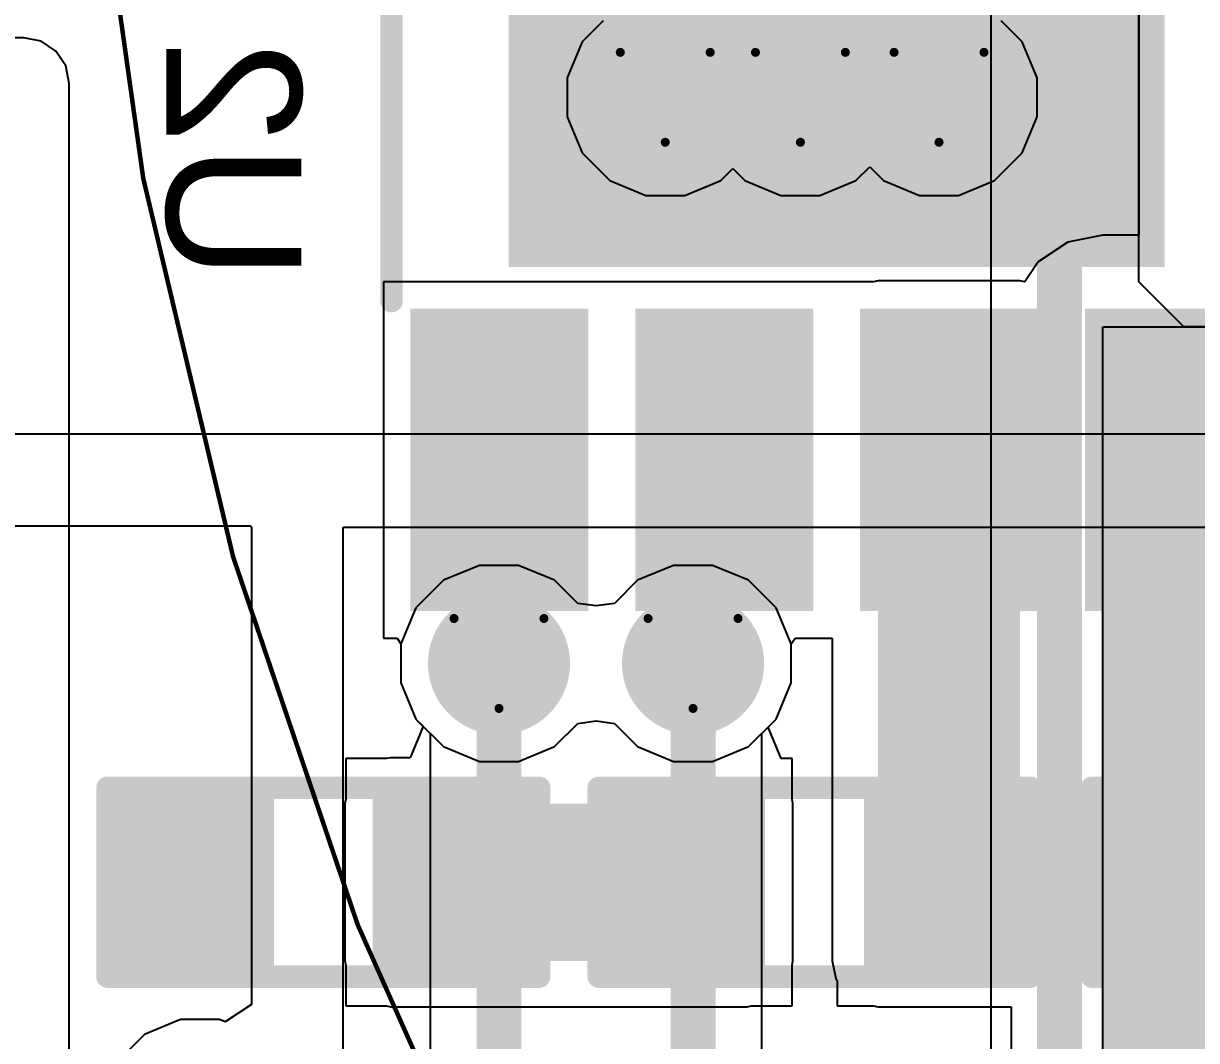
# Model space of a CAD drawing. Header units: inches. Extents: x -6 to 385, y -2 to 98.
# Drawn here: x 15.98 to 22.61, y 13.26 to 19.01 of the extents above; entities that cross this region are included whole.
import ezdxf

# ---------------------------------------------------------------- set-up
doc = ezdxf.new("R2010")
doc.units = ezdxf.units.IN
for name, color, linetype in [('Bottom Layer', 5, 'Continuous'), ('Bottom Overlay', 54, 'Continuous'), ('Bottom Paste', 16, 'Continuous'), ('Bottom Solder', 6, 'Continuous'), ('Dimensions', 6, 'Continuous'), ('Drill Drawing', 1, 'Continuous'), ('Layer 1', 16, 'Continuous'), ('Layer 2', 76, 'Continuous'), ('Top Layer', 1, 'Continuous'), ('Top Solder', 216, 'Continuous'), ('Via Holes', 16, 'Continuous')]:
    doc.layers.add(name, color=color, linetype=linetype)
doc.styles.add('Arial', font='', dxfattribs={"height": 0.2})
doc.styles.get('Arial').set_extended_font_data('Arial')

# ---------------------------------------------------------------- blocks, each defined once
blk = doc.blocks.new('R___0603_B_7')
at = {"layer": 'Bottom Layer'}
for points in [[(-1.143, -0.4445), (-1.143, 0.4445), (-0.381, 0.4445), (-0.381, -0.4445)], [(0.381, -0.4445), (0.381, 0.4445), (1.143, 0.4445), (1.143, -0.4445)]]:
    blk.add_hatch(color=5, dxfattribs=at).paths.add_polyline_path(points)
at = {"layer": 'Bottom Paste'}
for points in [[(-1.143, -0.4445), (-1.143, 0.4445), (-0.381, 0.4445), (-0.381, -0.4445)], [(0.381, -0.4445), (0.381, 0.4445), (1.143, 0.4445), (1.143, -0.4445)]]:
    blk.add_hatch(color=16, dxfattribs=at).paths.add_polyline_path(points)
at = {"layer": 'Bottom Solder'}
for points in [[(-1.2446, -0.5461), (-1.2446, 0.5461), (-0.2794, 0.5461), (-0.2794, -0.5461)], [(0.2794, -0.5461), (0.2794, 0.5461), (1.2446, 0.5461), (1.2446, -0.5461)]]:
    blk.add_hatch(color=6, dxfattribs=at).paths.add_polyline_path(points)
at = {"layer": 'Bottom Overlay'}
for points in [[(-1.2192, -0.5334, 0.127, 0.127, 0), (-1.2192, 0.5334, 0.127, 0.127, 0)], [(-1.2192, 0.5334, 0.127, 0.127, 0), (1.2192, 0.5334, 0.127, 0.127, 0)], [(1.2192, -0.5334, 0.127, 0.127, 0), (1.2192, 0.5334, 0.127, 0.127, 0)], [(-1.2192, -0.5334, 0.127, 0.127, 0), (1.2192, -0.5334, 0.127, 0.127, 0)]]:
    blk.add_lwpolyline(points, format="xyseb", dxfattribs=at)
for points in [[(-1.25095, 0.5334, 0.0635, 0.0635, 1), (-1.18745, 0.5334, 0.0635, 0.0635, 1)], [(-1.25095, 0.5334, 0.0635, 0.0635, 1), (-1.18745, 0.5334, 0.0635, 0.0635, 1)], [(1.18745, 0.5334, 0.0635, 0.0635, 1), (1.25095, 0.5334, 0.0635, 0.0635, 1)], [(1.18745, 0.5334, 0.0635, 0.0635, 1), (1.25095, 0.5334, 0.0635, 0.0635, 1)], [(-1.25095, -0.5334, 0.0635, 0.0635, 1), (-1.18745, -0.5334, 0.0635, 0.0635, 1)], [(-1.25095, -0.5334, 0.0635, 0.0635, 1), (-1.18745, -0.5334, 0.0635, 0.0635, 1)], [(1.18745, -0.5334, 0.0635, 0.0635, 1), (1.25095, -0.5334, 0.0635, 0.0635, 1)], [(1.18745, -0.5334, 0.0635, 0.0635, 1), (1.25095, -0.5334, 0.0635, 0.0635, 1)]]:
    blk.add_lwpolyline(points, format="xyseb", close=True, dxfattribs=at)
blk = doc.blocks.new('R___0603_B_8')
at = {"layer": 'Bottom Layer'}
for points in [[(-1.143, -0.4445), (-1.143, 0.4445), (-0.381, 0.4445), (-0.381, -0.4445)], [(0.381, -0.4445), (0.381, 0.4445), (1.143, 0.4445), (1.143, -0.4445)]]:
    blk.add_hatch(color=5, dxfattribs=at).paths.add_polyline_path(points)
at = {"layer": 'Bottom Paste'}
for points in [[(-1.143, -0.4445), (-1.143, 0.4445), (-0.381, 0.4445), (-0.381, -0.4445)], [(0.381, -0.4445), (0.381, 0.4445), (1.143, 0.4445), (1.143, -0.4445)]]:
    blk.add_hatch(color=16, dxfattribs=at).paths.add_polyline_path(points)
at = {"layer": 'Bottom Solder'}
for points in [[(-1.2446, -0.5461), (-1.2446, 0.5461), (-0.2794, 0.5461), (-0.2794, -0.5461)], [(0.2794, -0.5461), (0.2794, 0.5461), (1.2446, 0.5461), (1.2446, -0.5461)]]:
    blk.add_hatch(color=6, dxfattribs=at).paths.add_polyline_path(points)
at = {"layer": 'Bottom Overlay'}
for points in [[(-1.2192, -0.5334, 0.127, 0.127, 0), (-1.2192, 0.5334, 0.127, 0.127, 0)], [(-1.2192, 0.5334, 0.127, 0.127, 0), (1.2192, 0.5334, 0.127, 0.127, 0)], [(1.2192, -0.5334, 0.127, 0.127, 0), (1.2192, 0.5334, 0.127, 0.127, 0)], [(-1.2192, -0.5334, 0.127, 0.127, 0), (1.2192, -0.5334, 0.127, 0.127, 0)]]:
    blk.add_lwpolyline(points, format="xyseb", dxfattribs=at)
for points in [[(-1.251, 0.5334, 0.0635, 0.0635, 1), (-1.1874, 0.5334, 0.0635, 0.0635, 1)], [(-1.251, 0.5334, 0.0635, 0.0635, 1), (-1.1874, 0.5334, 0.0635, 0.0635, 1)], [(1.1874, 0.5334, 0.0635, 0.0635, 1), (1.251, 0.5334, 0.0635, 0.0635, 1)], [(1.1874, 0.5334, 0.0635, 0.0635, 1), (1.251, 0.5334, 0.0635, 0.0635, 1)], [(-1.251, -0.5334, 0.0635, 0.0635, 1), (-1.1874, -0.5334, 0.0635, 0.0635, 1)], [(-1.251, -0.5334, 0.0635, 0.0635, 1), (-1.1874, -0.5334, 0.0635, 0.0635, 1)], [(1.1874, -0.5334, 0.0635, 0.0635, 1), (1.251, -0.5334, 0.0635, 0.0635, 1)], [(1.1874, -0.5334, 0.0635, 0.0635, 1), (1.251, -0.5334, 0.0635, 0.0635, 1)]]:
    blk.add_lwpolyline(points, format="xyseb", close=True, dxfattribs=at)
blk = doc.blocks.new('8_SO_EP__B_13')
at = {"layer": 'Bottom Layer'}
for points in [[(-3.25, 1.504), (-3.25, 2.306), (-1.745, 2.306), (-1.745, 1.504)], [(1.745, 1.504), (1.745, 2.306), (3.25, 2.306), (3.25, 1.504)], [(-1.3065, -1.751), (-1.3065, 1.751), (1.3065, 1.751), (1.3065, -1.751)], [(-3.25, 0.234), (-3.25, 1.036), (-1.745, 1.036), (-1.745, 0.234)], [(1.745, 0.234), (1.745, 1.036), (3.25, 1.036), (3.25, 0.234)], [(-3.25, -1.036), (-3.25, -0.234), (-1.745, -0.234), (-1.745, -1.036)], [(1.745, -1.036), (1.745, -0.234), (3.25, -0.234), (3.25, -1.036)], [(-3.25, -2.306), (-3.25, -1.504), (-1.745, -1.504), (-1.745, -2.306)], [(1.745, -2.306), (1.745, -1.504), (3.25, -1.504), (3.25, -2.306)]]:
    blk.add_hatch(color=5, dxfattribs=at).paths.add_polyline_path(points)
at = {"layer": 'Bottom Paste'}
for points in [[(-3.25, 1.504), (-3.25, 2.306), (-1.745, 2.306), (-1.745, 1.504)], [(1.745, 1.504), (1.745, 2.306), (3.25, 2.306), (3.25, 1.504)], [(-1.3065, -1.751), (-1.3065, 1.751), (1.3065, 1.751), (1.3065, -1.751)], [(-3.25, 0.234), (-3.25, 1.036), (-1.745, 1.036), (-1.745, 0.234)], [(1.745, 0.234), (1.745, 1.036), (3.25, 1.036), (3.25, 0.234)], [(-3.25, -1.036), (-3.25, -0.234), (-1.745, -0.234), (-1.745, -1.036)], [(1.745, -1.036), (1.745, -0.234), (3.25, -0.234), (3.25, -1.036)], [(-3.25, -2.306), (-3.25, -1.504), (-1.745, -1.504), (-1.745, -2.306)], [(1.745, -2.306), (1.745, -1.504), (3.25, -1.504), (3.25, -2.306)]]:
    blk.add_hatch(color=16, dxfattribs=at).paths.add_polyline_path(points)
at = {"layer": 'Bottom Solder'}
for points in [[(-3.3516, 1.4024), (-3.3516, 2.4076), (-1.6434, 2.4076), (-1.6434, 1.4024)], [(1.6434, 1.4024), (1.6434, 2.4076), (3.3516, 2.4076), (3.3516, 1.4024)], [(-1.4081, -1.8526), (-1.4081, 1.8526), (1.4081, 1.8526), (1.4081, -1.8526)], [(-3.3516, 0.1324), (-3.3516, 1.1376), (-1.6434, 1.1376), (-1.6434, 0.1324)], [(1.6434, 0.1324), (1.6434, 1.1376), (3.3516, 1.1376), (3.3516, 0.1324)], [(-3.3516, -1.1376), (-3.3516, -0.1324), (-1.6434, -0.1324), (-1.6434, -1.1376)], [(1.6434, -1.1376), (1.6434, -0.1324), (3.3516, -0.1324), (3.3516, -1.1376)], [(-3.3516, -2.4076), (-3.3516, -1.4024), (-1.6434, -1.4024), (-1.6434, -2.4076)], [(1.6434, -2.4076), (1.6434, -1.4024), (3.3516, -1.4024), (3.3516, -2.4076)]]:
    blk.add_hatch(color=6, dxfattribs=at).paths.add_polyline_path(points)
at = {"layer": 'Bottom Overlay'}
for points in [[(1.5748, 2.5146, 0.127, 0.127, 0), (-1.6002, 2.5146, 0.127, 0.127, 0)], [(-3.5306, -1.8034, 0.127, 0.127, 0), (-3.5306, -2.0574, 0.127, 0.127, 0)], [(-3.5306, -1.8034, 0.127, 0.127, 0), (-3.4036, -1.9304, 0.127, 0.127, 0)], [(-3.4036, -1.9304, 0.127, 0.127, 0), (-3.5306, -2.0574, 0.127, 0.127, 0)], [(-1.905, -2.413, 0.127, 0.127, 0), (-1.905, -2.5146, 0.127, 0.127, 0)], [(2.032, -2.413, 0.127, 0.127, 0), (2.032, -2.5146, 0.127, 0.127, 0)], [(-1.905, -2.5146, 0.127, 0.127, 0), (2.032, -2.5146, 0.127, 0.127, 0)]]:
    blk.add_lwpolyline(points, format="xyseb", dxfattribs=at)
for points in [[(-1.632, 2.5146, 0.0635, 0.0635, 1), (-1.5684, 2.5146, 0.0635, 0.0635, 1)], [(1.5431, 2.5146, 0.0635, 0.0635, 1), (1.6065, 2.5146, 0.0635, 0.0635, 1)], [(-3.5623, -1.8034, 0.0635, 0.0635, 1), (-3.4989, -1.8034, 0.0635, 0.0635, 1)], [(-3.5623, -1.8034, 0.0635, 0.0635, 1), (-3.4989, -1.8034, 0.0635, 0.0635, 1)], [(-3.4354, -1.9304, 0.0635, 0.0635, 1), (-3.3719, -1.9304, 0.0635, 0.0635, 1)], [(-3.4354, -1.9304, 0.0635, 0.0635, 1), (-3.3719, -1.9304, 0.0635, 0.0635, 1)], [(-3.5623, -2.0574, 0.0635, 0.0635, 1), (-3.4988, -2.0574, 0.0635, 0.0635, 1)], [(-3.5623, -2.0574, 0.0635, 0.0635, 1), (-3.4988, -2.0574, 0.0635, 0.0635, 1)], [(-1.9367, -2.413, 0.0635, 0.0635, 1), (-1.8733, -2.413, 0.0635, 0.0635, 1)], [(2.0002, -2.413, 0.0635, 0.0635, 1), (2.0637, -2.413, 0.0635, 0.0635, 1)], [(-1.9367, -2.5146, 0.0635, 0.0635, 1), (-1.8733, -2.5146, 0.0635, 0.0635, 1)], [(-1.9367, -2.5146, 0.0635, 0.0635, 1), (-1.8733, -2.5146, 0.0635, 0.0635, 1)], [(2.0002, -2.5146, 0.0635, 0.0635, 1), (2.0637, -2.5146, 0.0635, 0.0635, 1)], [(2.0002, -2.5146, 0.0635, 0.0635, 1), (2.0637, -2.5146, 0.0635, 0.0635, 1)]]:
    blk.add_lwpolyline(points, format="xyseb", close=True, dxfattribs=at)
blk = doc.blocks.new('C___0603_B_99')
at = {"layer": 'Bottom Layer'}
for points in [[(-1.143, -0.4445), (-1.143, 0.4445), (-0.381, 0.4445), (-0.381, -0.4445)], [(0.381, -0.4445), (0.381, 0.4445), (1.143, 0.4445), (1.143, -0.4445)]]:
    blk.add_hatch(color=5, dxfattribs=at).paths.add_polyline_path(points)
at = {"layer": 'Bottom Paste'}
for points in [[(-1.143, -0.4445), (-1.143, 0.4445), (-0.381, 0.4445), (-0.381, -0.4445)], [(0.381, -0.4445), (0.381, 0.4445), (1.143, 0.4445), (1.143, -0.4445)]]:
    blk.add_hatch(color=16, dxfattribs=at).paths.add_polyline_path(points)
at = {"layer": 'Bottom Solder'}
for points in [[(-1.203, -0.5045), (-1.203, 0.5045), (-0.321, 0.5045), (-0.321, -0.5045)], [(0.321, -0.5045), (0.321, 0.5045), (1.203, 0.5045), (1.203, -0.5045)]]:
    blk.add_hatch(color=6, dxfattribs=at).paths.add_polyline_path(points)
at = {"layer": 'Bottom Overlay'}
for points in [[(-0.4572, 0.5334, 0.127, 0.127, 0), (-1.2446, 0.5334, 0.127, 0.127, 0)], [(-1.2446, 0.5334, 0.127, 0.127, 0), (-1.2446, -0.5334, 0.127, 0.127, 0)], [(1.2446, 0.5334, 0.127, 0.127, 0), (0.4572, 0.5334, 0.127, 0.127, 0)], [(1.2446, 0.5334, 0.127, 0.127, 0), (1.2446, -0.5334, 0.127, 0.127, 0)], [(-0.4572, -0.5334, 0.127, 0.127, 0), (-1.2446, -0.5334, 0.127, 0.127, 0)], [(1.2446, -0.5334, 0.127, 0.127, 0), (0.4572, -0.5334, 0.127, 0.127, 0)]]:
    blk.add_lwpolyline(points, format="xyseb", dxfattribs=at)
for points in [[(-1.2764, 0.5334, 0.0635, 0.0635, 1), (-1.2128, 0.5334, 0.0635, 0.0635, 1)], [(-1.2764, 0.5334, 0.0635, 0.0635, 1), (-1.2128, 0.5334, 0.0635, 0.0635, 1)], [(-0.4889, 0.5334, 0.0635, 0.0635, 1), (-0.4254, 0.5334, 0.0635, 0.0635, 1)], [(0.4254, 0.5334, 0.0635, 0.0635, 1), (0.4889, 0.5334, 0.0635, 0.0635, 1)], [(1.2128, 0.5334, 0.0635, 0.0635, 1), (1.2764, 0.5334, 0.0635, 0.0635, 1)], [(1.2128, 0.5334, 0.0635, 0.0635, 1), (1.2764, 0.5334, 0.0635, 0.0635, 1)], [(-1.2764, -0.5334, 0.0635, 0.0635, 1), (-1.2128, -0.5334, 0.0635, 0.0635, 1)], [(-1.2764, -0.5334, 0.0635, 0.0635, 1), (-1.2128, -0.5334, 0.0635, 0.0635, 1)], [(-0.4889, -0.5334, 0.0635, 0.0635, 1), (-0.4254, -0.5334, 0.0635, 0.0635, 1)], [(0.4254, -0.5334, 0.0635, 0.0635, 1), (0.4889, -0.5334, 0.0635, 0.0635, 1)], [(1.2128, -0.5334, 0.0635, 0.0635, 1), (1.2764, -0.5334, 0.0635, 0.0635, 1)], [(1.2128, -0.5334, 0.0635, 0.0635, 1), (1.2764, -0.5334, 0.0635, 0.0635, 1)]]:
    blk.add_lwpolyline(points, format="xyseb", close=True, dxfattribs=at)

msp = doc.modelspace()

# ---------------------------------------------------------------- hatches: boundary and pattern name
at = {"layer": 'Bottom Layer'}
h = msp.add_hatch(color=5, dxfattribs=at)
edge = h.paths.add_edge_path()
edge.add_arc((19.6057, 18.5912), 0.3, 0, 360)
h = msp.add_hatch(color=5, dxfattribs=at)
edge = h.paths.add_edge_path()
edge.add_arc((20.3692, 18.5912), 0.3, 0, 360)
h = msp.add_hatch(color=5, dxfattribs=at)
edge = h.paths.add_edge_path()
edge.add_arc((21.1524, 18.5912), 0.3, 0, 360)
for points in [[(20.808, 13.7125), (21.61, 13.7125), (21.61, 17.295), (20.808, 17.295)], [(22.078, 12.3939), (22.8674, 12.3939), (22.8674, 17.295), (22.078, 17.295)], [(18.055, 13.7125), (20.068, 13.7125), (20.068, 14.6015), (18.055, 14.6015)]]:
    msp.add_hatch(color=5, dxfattribs=at).paths.add_polyline_path(points)
h = msp.add_hatch(color=5, dxfattribs=at)
edge = h.paths.add_edge_path()
edge.add_arc((18.6665, 15.3929), 0.3, 0, 360)
h = msp.add_hatch(color=5, dxfattribs=at)
edge = h.paths.add_edge_path()
edge.add_arc((19.7627, 15.3929), 0.3, 0, 360)
at = {"layer": 'Bottom Solder'}
h = msp.add_hatch(color=6, dxfattribs=at)
edge = h.paths.add_edge_path()
edge.add_arc((19.6057, 18.5912), 0.4016, 0, 360)
h = msp.add_hatch(color=6, dxfattribs=at)
edge = h.paths.add_edge_path()
edge.add_arc((20.3692, 18.5912), 0.4016, 0, 360)
h = msp.add_hatch(color=6, dxfattribs=at)
edge = h.paths.add_edge_path()
edge.add_arc((21.1524, 18.5912), 0.4016, 0, 360)
h = msp.add_hatch(color=6, dxfattribs=at)
edge = h.paths.add_edge_path()
edge.add_arc((18.6665, 15.3929), 0.4016, 0, 360)
h = msp.add_hatch(color=6, dxfattribs=at)
edge = h.paths.add_edge_path()
edge.add_arc((19.7627, 15.3929), 0.4016, 0, 360)
at = {"layer": 'Layer 1'}
h = msp.add_hatch(color=16, dxfattribs=at)
edge = h.paths.add_edge_path()
edge.add_arc((19.6057, 18.5912), 0.3, 0, 360)
h = msp.add_hatch(color=16, dxfattribs=at)
edge = h.paths.add_edge_path()
edge.add_arc((20.3692, 18.5912), 0.3, 0, 360)
h = msp.add_hatch(color=16, dxfattribs=at)
edge = h.paths.add_edge_path()
edge.add_arc((21.1524, 18.5912), 0.3, 0, 360)
h = msp.add_hatch(color=16, dxfattribs=at)
edge = h.paths.add_edge_path()
edge.add_arc((18.6665, 15.3929), 0.3, 0, 360)
h = msp.add_hatch(color=16, dxfattribs=at)
edge = h.paths.add_edge_path()
edge.add_arc((19.7627, 15.3929), 0.3, 0, 360)
at = {"layer": 'Layer 2'}
h = msp.add_hatch(color=76, dxfattribs=at)
edge = h.paths.add_edge_path()
edge.add_arc((19.6057, 18.5912), 0.3, 0, 360)
h = msp.add_hatch(color=76, dxfattribs=at)
edge = h.paths.add_edge_path()
edge.add_arc((20.3692, 18.5912), 0.3, 0, 360)
h = msp.add_hatch(color=76, dxfattribs=at)
edge = h.paths.add_edge_path()
edge.add_arc((21.1524, 18.5912), 0.3, 0, 360)
h = msp.add_hatch(color=76, dxfattribs=at)
edge = h.paths.add_edge_path()
edge.add_arc((18.6665, 15.3929), 0.3, 0, 360)
h = msp.add_hatch(color=76, dxfattribs=at)
edge = h.paths.add_edge_path()
edge.add_arc((19.7627, 15.3929), 0.3, 0, 360)
at = {"layer": 'Top Layer'}
h = msp.add_hatch(color=1, dxfattribs=at)
edge = h.paths.add_edge_path()
edge.add_arc((19.6057, 18.5912), 0.3, 0, 360)
h = msp.add_hatch(color=1, dxfattribs=at)
edge = h.paths.add_edge_path()
edge.add_arc((20.3692, 18.5912), 0.3, 0, 360)
h = msp.add_hatch(color=1, dxfattribs=at)
edge = h.paths.add_edge_path()
edge.add_arc((21.1524, 18.5912), 0.3, 0, 360)
h = msp.add_hatch(color=1, dxfattribs=at)
edge = h.paths.add_edge_path()
edge.add_arc((18.6665, 15.3929), 0.3, 0, 360)
h = msp.add_hatch(color=1, dxfattribs=at)
edge = h.paths.add_edge_path()
edge.add_arc((19.7627, 15.3929), 0.3, 0, 360)
at = {"layer": 'Top Solder'}
h = msp.add_hatch(color=216, dxfattribs=at)
edge = h.paths.add_edge_path()
edge.add_arc((19.6057, 18.5912), 0.4016, 0, 360)
h = msp.add_hatch(color=216, dxfattribs=at)
edge = h.paths.add_edge_path()
edge.add_arc((20.3692, 18.5912), 0.4016, 0, 360)
h = msp.add_hatch(color=216, dxfattribs=at)
edge = h.paths.add_edge_path()
edge.add_arc((21.1524, 18.5912), 0.4016, 0, 360)
h = msp.add_hatch(color=216, dxfattribs=at)
edge = h.paths.add_edge_path()
edge.add_arc((18.6665, 15.3929), 0.4016, 0, 360)
h = msp.add_hatch(color=216, dxfattribs=at)
edge = h.paths.add_edge_path()
edge.add_arc((19.7627, 15.3929), 0.4016, 0, 360)
at = {"layer": 'Via Holes'}
h = msp.add_hatch(color=7, dxfattribs=at)
edge = h.paths.add_edge_path()
edge.add_arc((19.6057, 18.5912), 0.15, 0, 360)
h = msp.add_hatch(color=7, dxfattribs=at)
edge = h.paths.add_edge_path()
edge.add_arc((20.3692, 18.5912), 0.15, 0, 360)
h = msp.add_hatch(color=7, dxfattribs=at)
edge = h.paths.add_edge_path()
edge.add_arc((21.1524, 18.5912), 0.15, 0, 360)
h = msp.add_hatch(color=7, dxfattribs=at)
edge = h.paths.add_edge_path()
edge.add_arc((18.6665, 15.3929), 0.15, 0, 360)
h = msp.add_hatch(color=7, dxfattribs=at)
edge = h.paths.add_edge_path()
edge.add_arc((19.7627, 15.3929), 0.15, 0, 360)

# ---------------------------------------------------------------- linework, layer by layer
at = {"layer": 'Bottom Layer'}
for p, q in [((22.2803, 20.2541), (22.2803, 17.813)), ((15.9799, 18.928), (14.8402, 18.928)), ((16.079, 18.9083), (15.9799, 18.928)), ((16.163, 18.8521), (16.079, 18.9083)), ((16.2192, 18.7681), (16.163, 18.8521)), ((16.2389, 18.669), (16.2192, 18.7681)), ((16.2389, 9.664), (16.2389, 18.669)), ((21.8798, 17.7735), (21.7118, 17.6612)), ((22.078, 17.813), (21.8798, 17.7735)), ((22.2803, 17.813), (22.078, 17.813)), ((21.7118, 17.6612), (21.6368, 17.549)), ((20.783, 17.549), (18.014, 17.549)), ((18.014, 17.549), (18.014, 15.536)), ((20.808, 17.554), (20.783, 17.549)), ((21.61, 17.554), (20.808, 17.554)), ((21.635, 17.549), (21.61, 17.554)), ((21.6368, 17.549), (21.635, 17.549)), ((22.078, 12.3939), (22.078, 17.295)), ((22.078, 17.295), (22.7983, 17.295)), ((18.014, 15.536), (18.0905, 15.536)), ((18.0905, 15.536), (18.1125, 15.5031)), ((20.3167, 15.5031), (20.3387, 15.536)), ((20.3387, 15.536), (20.549, 15.536)), ((20.549, 15.536), (20.549, 13.7125)), ((18.1125, 15.5031), (18.1125, 15.2827)), ((20.3167, 15.2827), (20.3167, 15.5031)), ((18.1125, 15.2827), (18.1969, 15.0791)), ((20.2324, 15.0791), (20.3167, 15.2827)), ((18.1969, 15.0791), (18.2377, 15.0383)), ((20.1866, 15.0333), (20.2324, 15.0791)), ((18.2377, 15.0383), (18.164, 14.8605)), ((20.2603, 14.8555), (20.1866, 15.0333)), ((18.03, 14.8555), (17.801, 14.8555)), ((17.801, 14.8555), (17.801, 14.6265)), ((18.055, 14.8605), (18.03, 14.8555)), ((18.164, 14.8605), (18.055, 14.8605)), ((20.322, 14.8555), (20.2603, 14.8555)), ((20.322, 14.6265), (20.322, 14.8555)), ((17.801, 14.6265), (17.7961, 14.6015)), ((17.7961, 14.6015), (17.7961, 13.7125)), ((20.327, 14.6015), (20.322, 14.6265)), ((20.327, 13.7125), (20.327, 14.6015)), ((17.7961, 13.7125), (17.801, 13.6875)), ((17.801, 13.6875), (17.801, 13.4585)), ((20.322, 13.6875), (20.327, 13.7125)), ((20.322, 13.4585), (20.322, 13.6875)), ((20.549, 13.7125), (20.5687, 13.6134)), ((20.5687, 13.6134), (20.576, 13.6025)), ((20.576, 13.6025), (20.576, 13.4585)), ((17.801, 13.4585), (18.03, 13.4585)), ((18.03, 13.4585), (18.055, 13.4535)), ((18.055, 13.4535), (20.068, 13.4535)), ((20.068, 13.4535), (20.093, 13.4585)), ((20.093, 13.4585), (20.322, 13.4585)), ((20.576, 13.4585), (20.783, 13.4585)), ((20.783, 13.4585), (20.808, 13.4535)), ((20.808, 13.4535), (21.56, 13.4535)), ((21.56, 13.4535), (21.56, 13.1454))]:
    msp.add_line(p, q, dxfattribs=at)
for points in [[(18.669, 15.3929, 0.381, 0.381, 0), (18.669, 16.5425, 0.381, 0.381, 0)], [(19.8046, 16.4081, 0.381, 0.381, 0), (19.939, 16.5425, 0.381, 0.381, 0)], [(19.7538, 15.4348, 0.381, 0.381, 0), (19.7538, 16.4081, 0.381, 0.381, 0)], [(18.6665, 15.3929, 0.381, 0.381, 0), (18.669, 15.3929, 0.381, 0.381, 0)], [(19.7627, 15.3929, 0.381, 0.381, 0), (19.8046, 15.4348, 0.381, 0.381, 0)]]:
    msp.add_lwpolyline(points, format="xyseb", dxfattribs=at)
for points in [[(18.5737, 16.5425, 0.1905, 0.1905, 1), (18.7642, 16.5425, 0.1905, 0.1905, 1)], [(19.8438, 16.5425, 0.1905, 0.1905, 1), (20.0343, 16.5425, 0.1905, 0.1905, 1)], [(19.6586, 16.4081, 0.1905, 0.1905, 1), (19.8491, 16.4081, 0.1905, 0.1905, 1)], [(19.7094, 16.4081, 0.1905, 0.1905, 1), (19.8999, 16.4081, 0.1905, 0.1905, 1)], [(18.5713, 15.3929, 0.1905, 0.1905, 1), (18.7618, 15.3929, 0.1905, 0.1905, 1)], [(18.5737, 15.3929, 0.1905, 0.1905, 1), (18.7642, 15.3929, 0.1905, 0.1905, 1)], [(18.5737, 15.3929, 0.1905, 0.1905, 1), (18.7642, 15.3929, 0.1905, 0.1905, 1)], [(19.6586, 15.4348, 0.1905, 0.1905, 1), (19.8491, 15.4348, 0.1905, 0.1905, 1)], [(19.6675, 15.3929, 0.1905, 0.1905, 1), (19.858, 15.3929, 0.1905, 0.1905, 1)], [(19.7094, 15.4348, 0.1905, 0.1905, 1), (19.8999, 15.4348, 0.1905, 0.1905, 1)]]:
    msp.add_lwpolyline(points, format="xyseb", close=True, dxfattribs=at)
at = {"layer": 'Dimensions'}
msp.add_lwpolyline([(19.8395, 10, 0.0254, 0.0254, -0.287298), (19.8395, 35, 0.0254, 0.0254, 0)], format="xyseb", dxfattribs=at)
at = {"layer": 'Drill Drawing'}
for points in [[(19.3517, 18.8452, 0.0508, 0.0508, 0), (19.8597, 18.8452, 0.0508, 0.0508, 0)], [(19.3517, 18.8452, 0.0508, 0.0508, 0), (19.6057, 18.3372, 0.0508, 0.0508, 0)], [(19.6057, 18.3372, 0.0508, 0.0508, 0), (19.8597, 18.8452, 0.0508, 0.0508, 0)], [(20.1152, 18.8452, 0.0508, 0.0508, 0), (20.6232, 18.8452, 0.0508, 0.0508, 0)], [(20.1152, 18.8452, 0.0508, 0.0508, 0), (20.3692, 18.3372, 0.0508, 0.0508, 0)], [(20.3692, 18.3372, 0.0508, 0.0508, 0), (20.6232, 18.8452, 0.0508, 0.0508, 0)], [(20.8984, 18.8452, 0.0508, 0.0508, 0), (21.4064, 18.8452, 0.0508, 0.0508, 0)], [(20.8984, 18.8452, 0.0508, 0.0508, 0), (21.1524, 18.3372, 0.0508, 0.0508, 0)], [(21.1524, 18.3372, 0.0508, 0.0508, 0), (21.4064, 18.8452, 0.0508, 0.0508, 0)], [(18.4125, 15.6469, 0.0508, 0.0508, 0), (18.9205, 15.6469, 0.0508, 0.0508, 0)], [(18.4125, 15.6469, 0.0508, 0.0508, 0), (18.6665, 15.1389, 0.0508, 0.0508, 0)], [(18.6665, 15.1389, 0.0508, 0.0508, 0), (18.9205, 15.6469, 0.0508, 0.0508, 0)], [(19.5087, 15.6469, 0.0508, 0.0508, 0), (20.0167, 15.6469, 0.0508, 0.0508, 0)], [(19.5087, 15.6469, 0.0508, 0.0508, 0), (19.7627, 15.1389, 0.0508, 0.0508, 0)], [(19.7627, 15.1389, 0.0508, 0.0508, 0), (20.0167, 15.6469, 0.0508, 0.0508, 0)]]:
    msp.add_lwpolyline(points, format="xyseb", dxfattribs=at)
for points in [[(19.339, 18.8452, 0.0254, 0.0254, 1), (19.3644, 18.8452, 0.0254, 0.0254, 1)], [(19.339, 18.8452, 0.0254, 0.0254, 1), (19.3644, 18.8452, 0.0254, 0.0254, 1)], [(19.847, 18.8452, 0.0254, 0.0254, 1), (19.8724, 18.8452, 0.0254, 0.0254, 1)], [(19.847, 18.8452, 0.0254, 0.0254, 1), (19.8724, 18.8452, 0.0254, 0.0254, 1)], [(20.1025, 18.8452, 0.0254, 0.0254, 1), (20.1279, 18.8452, 0.0254, 0.0254, 1)], [(20.1025, 18.8452, 0.0254, 0.0254, 1), (20.1279, 18.8452, 0.0254, 0.0254, 1)], [(20.6105, 18.8452, 0.0254, 0.0254, 1), (20.6359, 18.8452, 0.0254, 0.0254, 1)], [(20.6105, 18.8452, 0.0254, 0.0254, 1), (20.6359, 18.8452, 0.0254, 0.0254, 1)], [(20.8857, 18.8452, 0.0254, 0.0254, 1), (20.9111, 18.8452, 0.0254, 0.0254, 1)], [(20.8857, 18.8452, 0.0254, 0.0254, 1), (20.9111, 18.8452, 0.0254, 0.0254, 1)], [(21.3937, 18.8452, 0.0254, 0.0254, 1), (21.4191, 18.8452, 0.0254, 0.0254, 1)], [(21.3937, 18.8452, 0.0254, 0.0254, 1), (21.4191, 18.8452, 0.0254, 0.0254, 1)], [(19.593, 18.3372, 0.0254, 0.0254, 1), (19.6184, 18.3372, 0.0254, 0.0254, 1)], [(19.593, 18.3372, 0.0254, 0.0254, 1), (19.6184, 18.3372, 0.0254, 0.0254, 1)], [(20.3565, 18.3372, 0.0254, 0.0254, 1), (20.3819, 18.3372, 0.0254, 0.0254, 1)], [(20.3565, 18.3372, 0.0254, 0.0254, 1), (20.3819, 18.3372, 0.0254, 0.0254, 1)], [(21.1397, 18.3372, 0.0254, 0.0254, 1), (21.1651, 18.3372, 0.0254, 0.0254, 1)], [(21.1397, 18.3372, 0.0254, 0.0254, 1), (21.1651, 18.3372, 0.0254, 0.0254, 1)], [(18.3998, 15.6469, 0.0254, 0.0254, 1), (18.4252, 15.6469, 0.0254, 0.0254, 1)], [(18.3998, 15.6469, 0.0254, 0.0254, 1), (18.4252, 15.6469, 0.0254, 0.0254, 1)], [(18.9078, 15.6469, 0.0254, 0.0254, 1), (18.9332, 15.6469, 0.0254, 0.0254, 1)], [(18.9078, 15.6469, 0.0254, 0.0254, 1), (18.9332, 15.6469, 0.0254, 0.0254, 1)], [(19.496, 15.6469, 0.0254, 0.0254, 1), (19.5214, 15.6469, 0.0254, 0.0254, 1)], [(19.496, 15.6469, 0.0254, 0.0254, 1), (19.5214, 15.6469, 0.0254, 0.0254, 1)], [(20.004, 15.6469, 0.0254, 0.0254, 1), (20.0294, 15.6469, 0.0254, 0.0254, 1)], [(20.004, 15.6469, 0.0254, 0.0254, 1), (20.0294, 15.6469, 0.0254, 0.0254, 1)], [(18.6538, 15.1389, 0.0254, 0.0254, 1), (18.6792, 15.1389, 0.0254, 0.0254, 1)], [(18.6538, 15.1389, 0.0254, 0.0254, 1), (18.6792, 15.1389, 0.0254, 0.0254, 1)], [(19.75, 15.1389, 0.0254, 0.0254, 1), (19.7754, 15.1389, 0.0254, 0.0254, 1)], [(19.75, 15.1389, 0.0254, 0.0254, 1), (19.7754, 15.1389, 0.0254, 0.0254, 1)]]:
    msp.add_lwpolyline(points, format="xyseb", close=True, dxfattribs=at)
at = {"layer": 'Layer 1'}
for p, q in [((18.5563, 15.9469), (18.3527, 15.8626)), ((18.7767, 15.9469), (18.5563, 15.9469)), ((18.9803, 15.8626), (18.7767, 15.9469)), ((19.6525, 15.9469), (19.4489, 15.8626)), ((19.8729, 15.9469), (19.6525, 15.9469)), ((20.0766, 15.8626), (19.8729, 15.9469)), ((18.3527, 15.8626), (18.1969, 15.7067)), ((19.111, 15.7319), (18.9803, 15.8626)), ((19.4489, 15.8626), (19.3182, 15.7319)), ((20.2324, 15.7067), (20.0766, 15.8626)), ((18.1969, 15.7067), (18.1125, 15.5031)), ((19.2146, 15.7176), (19.111, 15.7319)), ((19.3182, 15.7319), (19.2146, 15.7176)), ((20.3167, 15.5031), (20.2324, 15.7067)), ((18.1125, 15.5031), (18.1125, 15.2827)), ((20.3167, 15.2827), (20.3167, 15.5031)), ((18.1125, 15.2827), (18.1969, 15.0791)), ((20.2324, 15.0791), (20.3167, 15.2827)), ((18.1969, 15.0791), (18.3527, 14.9232)), ((18.9803, 14.9232), (19.111, 15.0539)), ((19.111, 15.0539), (19.2146, 15.0683)), ((19.2146, 15.0683), (19.3182, 15.0539)), ((19.3182, 15.0539), (19.4489, 14.9232)), ((20.0766, 14.9232), (20.2324, 15.0791)), ((18.3527, 14.9232), (18.5563, 14.8389)), ((18.7767, 14.8389), (18.9803, 14.9232)), ((19.4489, 14.9232), (19.6525, 14.8389)), ((19.8729, 14.8389), (20.0766, 14.9232)), ((18.5563, 14.8389), (18.7767, 14.8389)), ((19.6525, 14.8389), (19.8729, 14.8389))]:
    msp.add_line(p, q, dxfattribs=at)
at = {"layer": 'Layer 2'}
for p, q in [((19.2548, 19.0238), (19.136, 18.9051)), ((21.622, 18.9051), (21.5033, 19.0238)), ((19.136, 18.9051), (19.0517, 18.7014)), ((21.7064, 18.7014), (21.622, 18.9051)), ((19.0517, 18.7014), (19.0517, 18.4811)), ((21.7064, 18.4811), (21.7064, 18.7014)), ((19.0517, 18.4811), (19.136, 18.2774)), ((21.622, 18.2774), (21.7064, 18.4811)), ((19.136, 18.2774), (19.2919, 18.1216)), ((21.4662, 18.1216), (21.622, 18.2774)), ((19.9195, 18.1216), (19.9875, 18.1895)), ((19.9875, 18.1895), (20.0554, 18.1216)), ((20.6831, 18.1216), (20.7608, 18.1993)), ((20.7608, 18.1993), (20.8386, 18.1216)), ((19.2919, 18.1216), (19.4955, 18.0372)), ((19.7159, 18.0372), (19.9195, 18.1216)), ((20.0554, 18.1216), (20.2591, 18.0372)), ((20.4794, 18.0372), (20.6831, 18.1216)), ((20.8386, 18.1216), (21.0422, 18.0372)), ((21.2626, 18.0372), (21.4662, 18.1216)), ((19.4955, 18.0372), (19.7159, 18.0372)), ((20.2591, 18.0372), (20.4794, 18.0372)), ((21.0422, 18.0372), (21.2626, 18.0372)), ((24.1546, 16.6878), (5.7949, 16.6878)), ((5.7949, 16.1698), (17.2619, 16.1698)), ((17.2619, 16.1698), (17.268, 16.1624)), ((17.268, 16.1624), (17.268, 13.4663)), ((17.786, 9.5444), (17.786, 16.1624)), ((17.786, 16.1624), (24.404, 16.1624)), ((18.5563, 15.9469), (18.3527, 15.8626)), ((18.7767, 15.9469), (18.5563, 15.9469)), ((18.9803, 15.8626), (18.7767, 15.9469)), ((19.6525, 15.9469), (19.4489, 15.8626)), ((19.8729, 15.9469), (19.6525, 15.9469)), ((20.0766, 15.8626), (19.8729, 15.9469)), ((18.3527, 15.8626), (18.1969, 15.7067)), ((19.111, 15.7319), (18.9803, 15.8626)), ((19.4489, 15.8626), (19.3182, 15.7319)), ((20.2324, 15.7067), (20.0766, 15.8626)), ((18.1969, 15.7067), (18.1125, 15.5031)), ((19.2146, 15.7176), (19.111, 15.7319)), ((19.3182, 15.7319), (19.2146, 15.7176)), ((20.3167, 15.5031), (20.2324, 15.7067)), ((18.1125, 15.5031), (18.1125, 15.2827)), ((20.3167, 15.2827), (20.3167, 15.5031)), ((18.1125, 15.2827), (18.1969, 15.0791)), ((20.2324, 15.0791), (20.3167, 15.2827)), ((18.1969, 15.0791), (18.3527, 14.9232)), ((18.9803, 14.9232), (19.111, 15.0539)), ((19.111, 15.0539), (19.2146, 15.0683)), ((19.2146, 15.0683), (19.3182, 15.0539)), ((19.3182, 15.0539), (19.4489, 14.9232)), ((20.0766, 14.9232), (20.2324, 15.0791)), ((18.3527, 14.9232), (18.5563, 14.8389)), ((18.7767, 14.8389), (18.9803, 14.9232)), ((19.4489, 14.9232), (19.6525, 14.8389)), ((19.8729, 14.8389), (20.0766, 14.9232)), ((18.5563, 14.8389), (18.7767, 14.8389)), ((19.6525, 14.8389), (19.8729, 14.8389)), ((17.268, 13.4663), (17.1202, 13.3675)), ((16.8672, 13.381), (16.6636, 13.2967)), ((17.0876, 13.381), (16.8672, 13.381)), ((17.1202, 13.3675), (17.0876, 13.381)), ((16.6636, 13.2967), (16.5078, 13.1408))]:
    msp.add_line(p, q, dxfattribs=at)
at = {"layer": 'Top Layer'}
for p, q in [((22.2809, 17.5492), (22.2809, 27.1983)), ((21.4449, 24.3969), (21.4449, 9.7269)), ((22.5351, 17.295), (22.2809, 17.5492)), ((24.8006, 17.295), (22.5351, 17.295)), ((18.5563, 15.9469), (18.3527, 15.8626)), ((18.7767, 15.9469), (18.5563, 15.9469)), ((18.9803, 15.8626), (18.7767, 15.9469)), ((19.6525, 15.9469), (19.4489, 15.8626)), ((19.8729, 15.9469), (19.6525, 15.9469)), ((20.0766, 15.8626), (19.8729, 15.9469)), ((18.3527, 15.8626), (18.1969, 15.7067)), ((19.111, 15.7319), (18.9803, 15.8626)), ((19.4489, 15.8626), (19.3182, 15.7319)), ((20.2324, 15.7067), (20.0766, 15.8626)), ((18.1969, 15.7067), (18.1125, 15.5031)), ((19.2146, 15.7176), (19.111, 15.7319)), ((19.3182, 15.7319), (19.2146, 15.7176)), ((20.3167, 15.5031), (20.2324, 15.7067)), ((18.1125, 15.5031), (18.1125, 15.2827)), ((20.3167, 15.2827), (20.3167, 15.5031)), ((18.1125, 15.2827), (18.1969, 15.0791)), ((20.2324, 15.0791), (20.3167, 15.2827)), ((18.1969, 15.0791), (18.2781, 14.9979)), ((20.1512, 14.9979), (20.2324, 15.0791)), ((18.2781, 14.9979), (18.2781, 9.5137)), ((20.1512, 12.3155), (20.1512, 14.9979))]:
    msp.add_line(p, q, dxfattribs=at)
for points in [[(21.8334, 5.4412, 0.254, 0.254, 0), (21.8334, 24.5578, 0.254, 0.254, 0)], [(22.3904, 16.3945, 0.254, 0.254, 0), (22.8807, 16.8849, 0.254, 0.254, 0)], [(22.3904, 4.6872, 0.254, 0.254, 0), (22.3904, 16.3945, 0.254, 0.254, 0)], [(18.6665, 9.3528, 0.254, 0.254, 0), (18.6665, 15.3929, 0.254, 0.254, 0)], [(19.7627, 15.3461, 0.254, 0.254, 0), (19.8095, 15.3929, 0.254, 0.254, 0)], [(19.7627, 7.9111, 0.254, 0.254, 0), (19.7627, 15.3461, 0.254, 0.254, 0)]]:
    msp.add_lwpolyline(points, format="xyseb", dxfattribs=at)
for points in [[(22.3269, 16.3945, 0.127, 0.127, 1), (22.4539, 16.3945, 0.127, 0.127, 1)], [(22.3269, 16.3945, 0.127, 0.127, 1), (22.4539, 16.3945, 0.127, 0.127, 1)], [(18.603, 15.3929, 0.127, 0.127, 1), (18.73, 15.3929, 0.127, 0.127, 1)], [(19.746, 15.3929, 0.127, 0.127, 1), (19.873, 15.3929, 0.127, 0.127, 1)], [(19.6992, 15.3461, 0.127, 0.127, 1), (19.8262, 15.3461, 0.127, 0.127, 1)], [(19.6992, 15.3461, 0.127, 0.127, 1), (19.8262, 15.3461, 0.127, 0.127, 1)]]:
    msp.add_lwpolyline(points, format="xyseb", close=True, dxfattribs=at)

# ---------------------------------------------------------------- block references
for name, p, rotation in [('8_SO_EP__B_13', (20.574, 19.04), 90), ('C___0603_B_99', (23.2611, 14.157), 180)]:
    msp.add_blockref(name, p, dxfattribs=dict(rotation=rotation))
for name, p in [('R___0603_B_7', (17.674, 14.157)), ('R___0603_B_8', (20.449, 14.157))]:
    msp.add_blockref(name, p)

# ---------------------------------------------------------------- texts
at = {"layer": 'Bottom Overlay', "style": 'Arial', "text_generation_flag": 2}
msp.add_text('U2', height=0.762, rotation=270, dxfattribs=at).set_placement((16.7878, 17.5578))

doc.saveas('drawing.dxf')
